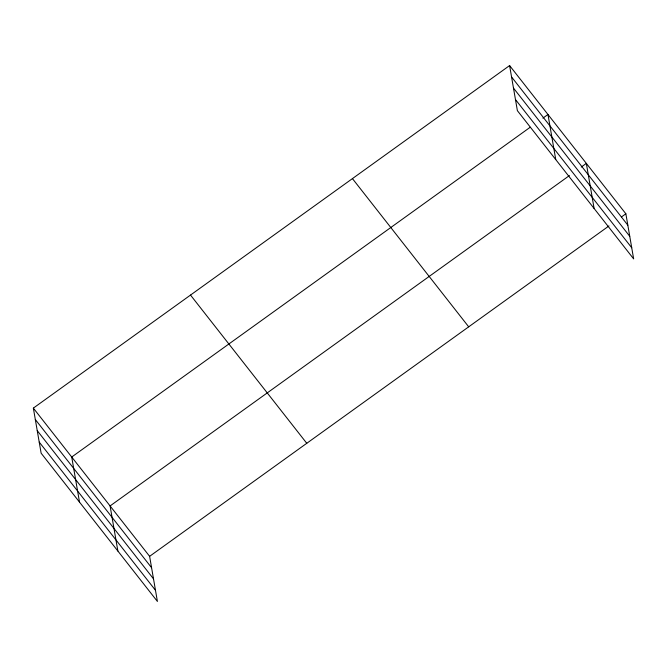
<?xml version="1.0" encoding="UTF-8"?>
<svg xmlns="http://www.w3.org/2000/svg" width="667" height="667" viewBox="0 0 667 667"><rect width="100%" height="100%" fill="white"/><g stroke="black" fill="none" stroke-linecap="round" stroke-linejoin="round"><path stroke-width="1" d="M33.35 408.112L149.616 556.328L157.404 601.434L41.137 453.21L33.35 408.112L509.596 65.566L625.863 213.79L633.65 258.888L517.384 110.672L509.596 65.566M530.215 127.247L71.719 457.02L79.506 502.118M542.896 118.126L547.966 114.482L555.753 159.58M569.435 175.554L110.088 505.936L117.876 551.034M581.257 167.042L586.326 163.398L594.122 208.496M149.616 556.328L608.963 225.946M621.636 216.833L625.863 213.79M511.564 76.955L627.83 225.179M513.482 88.086L629.748 236.31M515.466 99.541L631.732 247.765M352.434 178.606L468.701 326.83M190.512 295.072L306.778 443.297M35.318 419.501L151.584 567.725M37.235 430.624L153.502 578.848M39.22 442.088L155.486 590.303"/></g></svg>
